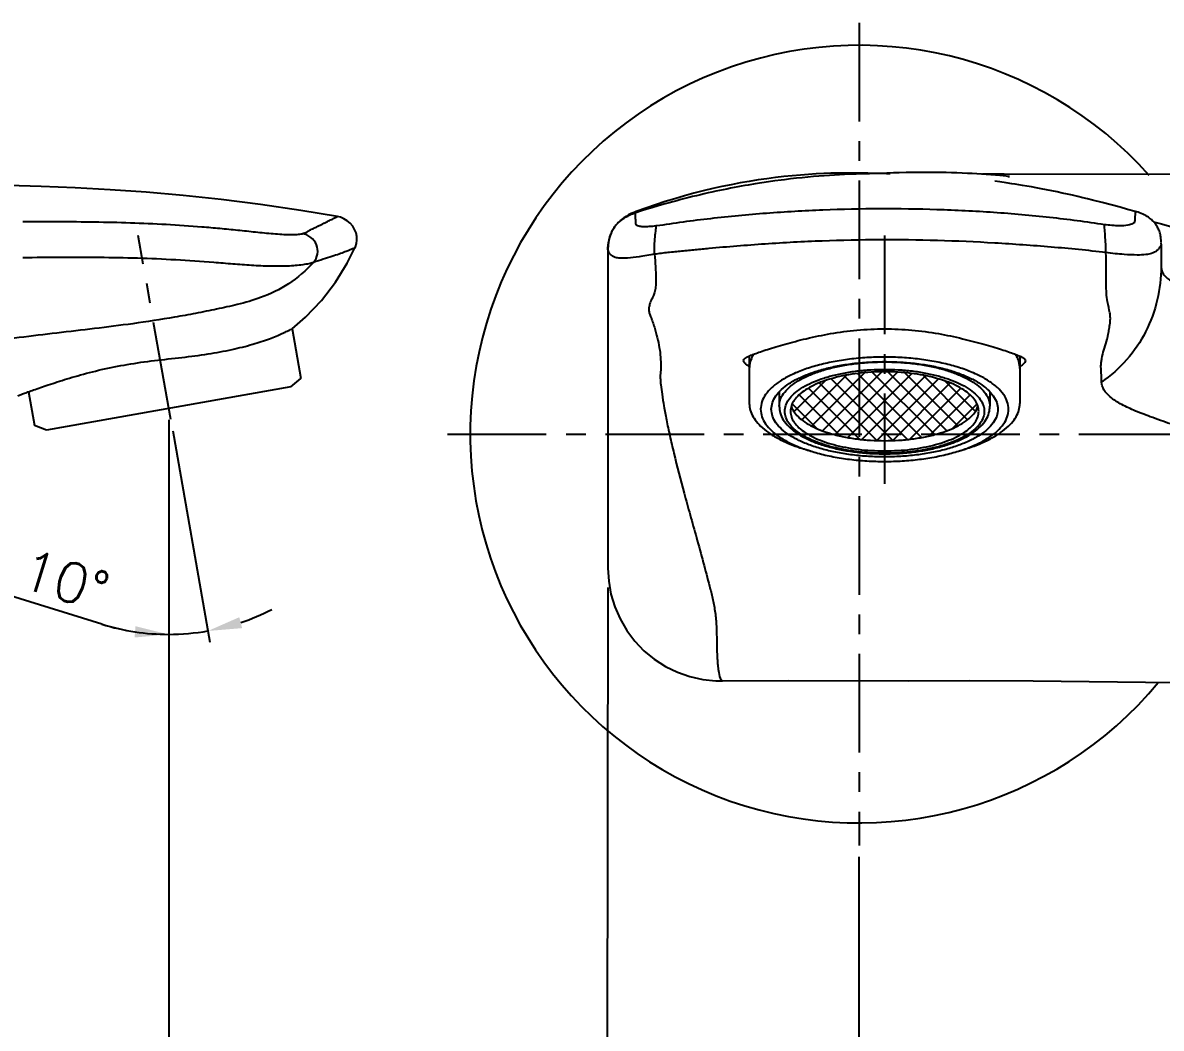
# Model space of a CAD drawing. Extents: x 20895 to 21489, y -3026 to -2606.
# Drawn here: x 21150.3 to 21251.3, y -2930.1 to -2840.9 of the extents above; entities that cross this region are included whole.
import ezdxf

# ---------------------------------------------------------------- set-up
doc = ezdxf.new("R2010")
doc.units = 0
doc.header["$LTSCALE"] = 7
doc.header["$MEASUREMENT"] = 0
doc.linetypes.add('CENTER', pattern=[2, 1.25, -0.25, 0.25, -0.25])
doc.layers.get('0').update_dxf_attribs({"color": 2, "linetype": 'CONTINUOUS'})
doc.layers.get('Defpoints').update_dxf_attribs({"linetype": 'CONTINUOUS'})
for name, color, linetype in [('$AUDIT_BAD_LAYER1', 7, 'CONTINUOUS'), ('02___PRT_ALL_AXES', 7, 'CONTINUOUS'), ('CL', 1, 'CENTER'), ('D', 2, 'CONTINUOUS')]:
    doc.layers.add(name, color=color, linetype=linetype)
doc.styles.add('GHS', font='ROMANS.shx', dxfattribs={"bigfont": 'GHS.shx'})
doc.dimstyles.new('ISO-25', dxfattribs={"dimscale": 0, "dimtxt": 3.5, "dimasz": 2, "dimexe": 1, "dimexo": 1, "dimgap": 1, "dimtad": 1, "dimdec": 4, "dimdsep": 46, "dimtxsty": 'GHS', "dimcen": 3, "dimclrd": 256, "dimclre": 256, "dimclrt": 256, "dimadec": 3, "dimazin": 0, "dimtfac": 1, "dimtdec": 4, "dimtmove": 0, "dimatfit": 0, "dimfxl": 0, "dimtvp": 1, "dimtolj": 1, "dimtzin": 0, "dimlwd": -1, "dimlwe": -1, "dimarcsym": 0})

# ---------------------------------------------------------------- blocks, each defined once
blk = doc.blocks.new('*D1')
at = {"layer": 'D'}
for p, q in [((21163.62, -2877.11), (21166.92, -2895.87)), ((21163.27, -2880.38), (21163.27, -2896.19)), ((21157.34, -2894.29), (21149.22, -2891.77))]:
    blk.add_line(p, q, dxfattribs=at)
for start, end in [(288.5842, 297.1683), (252.783, 270), (252.8317, 261.4158), (270, 280)]:
    blk.add_arc((21163.27, -2875.14), 20.04, start, end, dxfattribs=at)
for points in [[(21169.78, -2894.63), (21169.53, -2893.66), (21166.75, -2894.88)], [(21160.32, -2894.46), (21160.24, -2895.46), (21163.27, -2895.19)]]:
    blk.add_solid(points, dxfattribs=at)
at = {"layer": 'Defpoints', "color": 0}
for p in [(21160.56, -2859.78), (21163.27, -2875.14), (21163.44, -2876.13), (21163.27, -2879.38), (21165.6, -2895.05)]:
    blk.add_point(p, dxfattribs=at)
at = {"layer": 'D', "insert": (21154.09, -2890.4), "char_height": 3.5, "attachment_point": 5, "rotation": 342.783, "style": 'GHS'}
blk.add_mtext('\\A1;10°', dxfattribs=at)

msp = doc.modelspace()

# ---------------------------------------------------------------- hatches: boundary and pattern name
at = {"layer": 'D'}
h = msp.add_hatch(dxfattribs=at)
h.set_pattern_fill('ANSI37', color=256, scale=8, style=0)
h.set_pattern_definition([(45, (13822.6786, -1299.7176), (-0.70710678, 0.70710678), []), (135, (13822.6786, -1299.7176), (-0.70710678, -0.70710678), [])])
edge = h.paths.add_edge_path()
edge.add_spline(control_points=[(21226.77884, -2877.99733), (21227.19395, -2877.98986), (21228.01656, -2877.97505), (21229.22691, -2877.85567), (21230.38319, -2877.66782), (21231.45996, -2877.40903), (21232.43397, -2877.08678), (21233.28386, -2876.7075), (21233.99387, -2876.27934), (21234.54429, -2875.80835), (21234.89877, -2875.35622), (21235.01565, -2875.05167), (21235.05797, -2874.94129)], knot_values=[0, 0, 0, 0, 1.24512107, 2.467418394, 3.644866139, 4.757074298, 5.786226797, 6.718229893, 7.544281156, 8.263237656, 8.885286767, 9.238835606, 9.238835606, 9.238835606, 9.238835606], degree=3, periodic=0)
edge.add_spline(control_points=[(21235.05797, -2874.94129), (21235.05357, -2874.92491), (21234.99828, -2874.73302), (21234.79267, -2874.3673), (21234.366, -2873.89653), (21233.78522, -2873.46015), (21233.0678, -2873.06385), (21232.22484, -2872.71428), (21231.27317, -2872.41818), (21230.23123, -2872.18107), (21229.11984, -2872.00931), (21227.96126, -2871.9003), (21227.17519, -2871.88678), (21226.77884, -2871.87996)], knot_values=[0.455858158, 0.455858158, 0.455858158, 0.455858158, 0.507026673, 1.058311935, 1.685846457, 2.406572881, 3.225521763, 4.139436337, 5.139337543, 6.212199658, 7.342102361, 8.511103754, 9.699970293, 9.699970293, 9.699970293, 9.699970293], degree=3, periodic=0)
edge.add_line((21226.77884, -2871.87996), (21226.77884, -2877.99733))
edge = h.paths.add_edge_path()
edge.add_spline(control_points=[(21226.77884, -2871.87996), (21226.38249, -2871.88678), (21225.59641, -2871.9003), (21224.43783, -2872.00931), (21223.32644, -2872.18107), (21222.28451, -2872.41818), (21221.33283, -2872.71428), (21220.48988, -2873.06385), (21219.77246, -2873.46015), (21219.19168, -2873.89653), (21218.765, -2874.3673), (21218.5594, -2874.73302), (21218.50411, -2874.92491), (21218.49971, -2874.94129)], knot_values=[0, 0, 0, 0, 1.188866539, 2.357867931, 3.487770634, 4.560632749, 5.560533956, 6.474448529, 7.293397412, 8.014123835, 8.641658357, 9.192943619, 9.244112135, 9.244112135, 9.244112135, 9.244112135], degree=3, periodic=0)
edge.add_spline(control_points=[(21218.49971, -2874.94129), (21218.54203, -2875.05167), (21218.6589, -2875.35622), (21219.01339, -2875.80835), (21219.5638, -2876.27934), (21220.27382, -2876.7075), (21221.1237, -2877.08678), (21222.09772, -2877.40903), (21223.17448, -2877.66782), (21224.33076, -2877.85567), (21225.54111, -2877.97505), (21226.36373, -2877.98986), (21226.77884, -2877.99733)], knot_values=[0.00097866, 0.00097866, 0.00097866, 0.00097866, 0.354527499, 0.97657661, 1.695533111, 2.521584374, 3.453587469, 4.482739968, 5.594948127, 6.772395872, 7.994693197, 9.239814266, 9.239814266, 9.239814266, 9.239814266], degree=3, periodic=0)
edge.add_line((21226.77884, -2877.99733), (21226.77884, -2871.87996))

# ---------------------------------------------------------------- linework, layer by layer
at = {"layer": '$AUDIT_BAD_LAYER1'}
for p, q in [((21174.20871, -2868.07085), (21174.98828, -2872.492)), ((21174.10373, -2873.23422), (21174.98828, -2872.492)), ((21174.10373, -2873.23422), (21152.43796, -2877.05448)), ((21150.8239, -2873.65947), (21151.35289, -2876.65955)), ((21152.43796, -2877.05448), (21151.35289, -2876.65955))]:
    msp.add_line(p, q, dxfattribs=at)
at = {"color": 7, "linetype": 'Continuous'}
for p, q in [((21224.42884, -2854.25905), (21224.06848, -2854.2549)), ((21224.66966, -2854.32507), (21224.26567, -2854.33799)), ((21224.98152, -2854.26937), (21224.42884, -2854.25905)), ((21225.06281, -2854.3147), (21224.66966, -2854.32507)), ((21225.27597, -2854.27651), (21224.98152, -2854.26937)), ((21225.44389, -2854.30671), (21225.06281, -2854.3147)), ((21225.32757, -2854.2778), (21225.27597, -2854.27644)), ((21225.81205, -2854.30093), (21225.44389, -2854.30671)), ((21225.81686, -2854.2933), (21225.79383, -2854.29247)), ((21226.16643, -2854.29716), (21225.81205, -2854.30093)), ((21226.21677, -2854.29568), (21226.06472, -2854.29812)), ((21226.50488, -2854.29521), (21226.16643, -2854.29716)), ((21226.31667, -2854.29355), (21226.223, -2854.29556)), ((21226.34692, -2854.29279), (21226.3235, -2854.29338)), ((21226.35095, -2854.29267), (21226.35082, -2854.29267)), ((21226.36809, -2854.29205), (21226.35232, -2854.29262)), ((21226.96052, -2854.29509), (21226.50488, -2854.29521)), ((21226.96052, -2854.29509), (21227.26131, -2854.29658)), ((21228.06851, -2854.22722), (21227.69627, -2854.23957)), ((21215.29785, -2855.21565), (21214.68726, -2855.31735)), ((21215.89663, -2855.12121), (21215.29785, -2855.21565)), ((21216.48293, -2855.03379), (21215.89663, -2855.12121)), ((21217.05612, -2854.95314), (21216.48293, -2855.03379)), ((21218.4294, -2854.77922), (21217.89022, -2854.84427)), ((21218.9559, -2854.71972), (21218.4294, -2854.77922)), ((21219.47037, -2854.66541), (21218.9559, -2854.71972)), ((21219.97347, -2854.61592), (21219.47037, -2854.66541)), ((21220.46589, -2854.57095), (21219.97347, -2854.61592)), ((21220.9483, -2854.53021), (21220.46589, -2854.57095)), ((21221.42112, -2854.49344), (21220.9483, -2854.53021)), ((21221.88439, -2854.46045), (21221.42112, -2854.49344)), ((21222.33815, -2854.43103), (21221.88439, -2854.46045)), ((21222.78239, -2854.405), (21222.33815, -2854.43103)), ((21223.21725, -2854.38217), (21222.78239, -2854.405)), ((21223.64299, -2854.36238), (21223.21725, -2854.38217)), ((21237.38871, -2854.36242), (21235.45226, -2854.36147)), ((21236.99385, -2854.47979), (21236.19783, -2854.41525)), ((21236.99678, -2855.03981), (21236.56151, -2854.97868)), ((21237.86919, -2854.55768), (21236.99385, -2854.47979)), ((21237.57579, -2855.12435), (21236.99678, -2855.03981)), ((21292.34041, -2854.429), (21237.38871, -2854.36242)), ((21237.71374, -2854.54426), (21237.86919, -2854.55768)), ((21206.14207, -2857.32752), (21205.69869, -2857.46227)), ((21246.06965, -2856.86398), (21245.22543, -2856.64923)), ((21246.89614, -2857.08101), (21246.06965, -2856.86398)), ((21247.67583, -2857.29104), (21246.89614, -2857.08101)), ((21248.34404, -2857.47425), (21247.67583, -2857.29104)), ((21203.61423, -2858.27622), (21203.4177, -2858.41995)), ((21203.64169, -2858.23617), (21203.44757, -2858.38898)), ((21203.80896, -2858.15419), (21203.61423, -2858.27622)), ((21203.84917, -2858.09543), (21203.64169, -2858.23617)), ((21204.06874, -2857.9677), (21203.84917, -2858.09543)), ((21204.29893, -2857.85363), (21204.06874, -2857.9677)), ((21204.55425, -2857.74748), (21204.29893, -2857.85363)), ((21204.74372, -2857.67633), (21204.55425, -2857.74749)), ((21204.55425, -2857.74748), (21204.57553, -2857.81535)), ((21205.2118, -2857.61351), (21204.62095, -2857.80084)), ((21205.69869, -2857.46227), (21205.2118, -2857.61351)), ((21248.99922, -2857.65541), (21248.34404, -2857.47425)), ((21249.15925, -2857.69918), (21248.99922, -2857.65541)), ((21203.22564, -2858.58588), (21203.18133, -2858.63024)), ((21203.4177, -2858.41995), (21203.25395, -2858.56018)), ((21203.44757, -2858.38898), (21203.35288, -2858.47525)), ((21251.31287, -2860.23757), (21251.31061, -2860.20363)), ((21251.31458, -2860.26627), (21251.31287, -2860.23757)), ((21251.31592, -2860.29124), (21251.31458, -2860.26627)), ((21251.317, -2860.31353), (21251.31592, -2860.29124)), ((21251.3183, -2860.3434), (21251.317, -2860.31353)), ((21251.31901, -2860.36158), (21251.3183, -2860.3434)), ((21251.3201, -2860.39335), (21251.31932, -2860.37028)), ((21251.32111, -2860.42865), (21251.3203, -2860.40004)), ((21202.23655, -2860.99178), (21202.23636, -2889.30771)), ((21202.23671, -2860.97346), (21202.2366, -2860.98485)), ((21202.237, -2860.95258), (21202.23682, -2860.96479)), ((21202.23733, -2860.93481), (21202.23707, -2860.94834)), ((21202.2379, -2860.91175), (21202.2374, -2860.93162)), ((21202.23855, -2860.89085), (21202.2379, -2860.91175)), ((21202.23908, -2860.87615), (21202.23855, -2860.89085)), ((21202.2397, -2860.86067), (21202.23921, -2860.87286)), ((21202.2406, -2860.84067), (21202.23995, -2860.8549)), ((21202.24148, -2860.82316), (21202.24074, -2860.83781)), ((21202.24233, -2860.80751), (21202.24164, -2860.82013)), ((21202.24355, -2860.7866), (21202.24271, -2860.80084)), ((21202.24482, -2860.76658), (21202.24379, -2860.78281)), ((21202.24608, -2860.74823), (21202.24511, -2860.76222)), ((21202.24761, -2860.7271), (21202.24643, -2860.74324)), ((21202.24956, -2860.70223), (21202.24806, -2860.72128)), ((21202.2514, -2860.68039), (21202.24956, -2860.70223)), ((21202.25366, -2860.65512), (21202.2514, -2860.68039)), ((21202.25549, -2860.63597), (21202.25366, -2860.65512)), ((21202.25762, -2860.61464), (21202.25549, -2860.63597)), ((21202.26014, -2860.59078), (21202.25762, -2860.61464)), ((21202.26315, -2860.56399), (21202.26014, -2860.59078)), ((21202.26674, -2860.53382), (21202.26315, -2860.56399)), ((21251.32285, -2860.51867), (21251.3225, -2860.49316)), ((21251.32288, -2860.57248), (21251.32279, -2860.57283)), ((21251.32311, -2860.55319), (21251.32314, -2862.54344)), ((21214.77884, -2870.4819), (21214.77884, -2871.58189)), ((21238.77884, -2870.49683), (21238.77884, -2874.68703)), ((21217.42884, -2873.6622), (21217.42884, -2874.93865)), ((21236.12884, -2873.6622), (21236.12884, -2874.93865)), ((21220.22397, -2878.92656), (21219.62807, -2878.74057)), ((21233.3337, -2878.92656), (21233.9296, -2878.74057)), ((21212.3856, -2899.3103), (21212.39213, -2899.31051))]:
    msp.add_line(p, q, dxfattribs=at)
for points in [[(21224.06848, -2854.2549), (21223.6487, -2854.25285), (21223.16389, -2854.25441), (21222.62107, -2854.26139), (21222.01991, -2854.27581), (21221.37723, -2854.29909), (21220.70861, -2854.33187), (21220.0169, -2854.37486), (21219.31049, -2854.42814), (21218.58824, -2854.49227), (21217.85167, -2854.56752), (21217.10119, -2854.65441), (21216.33757, -2854.75353), (21215.56158, -2854.86546), (21214.77388, -2854.99081), (21213.97558, -2855.13007), (21213.16766, -2855.28373), (21212.35118, -2855.45211), (21211.52736, -2855.63545), (21210.69654, -2855.83414), (21209.85925, -2856.04852), (21209.01627, -2856.27884), (21208.16837, -2856.52533), (21207.31633, -2856.78819), (21206.46094, -2857.06758), (21205.60304, -2857.36363), (21204.74372, -2857.67633)], [(21224.26567, -2854.33799), (21224.06011, -2854.34544), (21223.64299, -2854.36238)], [(21227.69627, -2854.23957), (21227.56707, -2854.24421), (21226.36809, -2854.29205)], [(21236.19783, -2854.41525), (21235.79679, -2854.38542), (21235.38828, -2854.35702), (21234.97283, -2854.33025), (21234.55402, -2854.30551), (21234.12283, -2854.28244), (21233.66743, -2854.2608), (21233.19978, -2854.24153), (21232.72598, -2854.2251), (21232.25187, -2854.21178), (21231.78702, -2854.20176), (21231.32648, -2854.19479), (21230.86754, -2854.19075), (21230.41304, -2854.18959), (21229.96337, -2854.1912), (21229.52322, -2854.19539), (21229.08757, -2854.20207), (21228.68594, -2854.21042), (21228.06851, -2854.22722)], [(21178.22807, -2858.11192), (21174.98441, -2857.56865), (21171.40425, -2857.0392), (21167.92936, -2856.59572), (21164.5531, -2856.23387), (21161.27112, -2855.94813), (21158.08189, -2855.72894), (21154.98242, -2855.5667), (21151.96614, -2855.44872), (21149.02909, -2855.36155), (21146.15271, -2855.29376), (21143.32275, -2855.23776), (21135.38838, -2855.10335)], [(21214.68726, -2855.31735), (21214.37771, -2855.371), (21214.06542, -2855.42655), (21213.7503, -2855.48406), (21213.43226, -2855.5436), (21213.11134, -2855.60519), (21212.78755, -2855.66888), (21212.46093, -2855.73471), (21212.1315, -2855.80272), (21211.7993, -2855.87296), (21211.46436, -2855.94545), (21211.12676, -2856.02023), (21210.78652, -2856.09733), (21210.4438, -2856.17678), (21210.09861, -2856.25861), (21209.75129, -2856.34278), (21209.40198, -2856.4293), (21209.05119, -2856.51807), (21208.69863, -2856.60921), (21208.34695, -2856.70202), (21207.9975, -2856.79614), (21207.65394, -2856.89052), (21207.31914, -2856.98425), (21206.99669, -2857.07617), (21206.68937, -2857.16526), (21206.14207, -2857.32752)], [(21217.89022, -2854.84427), (21217.61563, -2854.879), (21217.05612, -2854.95314)], [(21238.36529, -2855.24599), (21238.07589, -2855.20053), (21237.57579, -2855.12435)], [(21245.22543, -2856.64923), (21244.79512, -2856.54279), (21244.35776, -2856.43687), (21243.91389, -2856.33182), (21243.46332, -2856.22786), (21243.00705, -2856.12542), (21242.54565, -2856.0248), (21242.08053, -2855.92637), (21241.61186, -2855.83022), (21241.14402, -2855.73728), (21240.67731, -2855.64757), (21240.2244, -2855.56336), (21239.79883, -2855.48674), (21239.39862, -2855.41687), (21239.02645, -2855.35377), (21238.36529, -2855.24599)], [(21179.78898, -2860.89158), (21179.83365, -2860.78461), (21179.91599, -2860.50455), (21179.95626, -2860.20097), (21179.94783, -2859.88399), (21179.88463, -2859.56551), (21179.7643, -2859.25648), (21179.59054, -2858.96718), (21179.36946, -2858.70757), (21179.1078, -2858.48584), (21178.81506, -2858.30847), (21178.50056, -2858.17958), (21178.22806, -2858.11193)], [(21203.64301, -2858.26351), (21203.60619, -2858.28763), (21203.56999, -2858.31207), (21203.53439, -2858.33683), (21203.49941, -2858.36188)], [(21203.83668, -2858.14797), (21203.79669, -2858.17036), (21203.7573, -2858.19315), (21203.71852, -2858.21629), (21203.68045, -2858.23973), (21203.64301, -2858.26351)], [(21204.12252, -2857.99194), (21203.97755, -2858.06223), (21203.80896, -2858.15419)], [(21203.92234, -2858.10233), (21203.91817, -2858.10447), (21203.87717, -2858.126)], [(21203.92987, -2858.09895), (21203.99116, -2858.06784), (21204.01433, -2858.05656)], [(21204.38427, -2857.88277), (21204.33031, -2857.90357), (21204.24071, -2857.94), (21204.12252, -2857.99194)], [(21204.48551, -2857.84586), (21204.44573, -2857.86005), (21204.41984, -2857.8695), (21204.38427, -2857.88277)], [(21204.60272, -2857.80644), (21204.56752, -2857.81791), (21204.48551, -2857.84586)], [(21251.31061, -2860.20363), (21251.30916, -2860.18383), (21251.30743, -2860.16177), (21251.30526, -2860.13608), (21251.30251, -2860.10604), (21251.29884, -2860.06959), (21251.29388, -2860.02524), (21251.28701, -2859.97075), (21251.27729, -2859.90356), (21251.26384, -2859.82353), (21251.24464, -2859.72673), (21251.22017, -2859.62271), (21251.19154, -2859.51936), (21251.15844, -2859.41673), (21251.1215, -2859.31732), (21251.08068, -2859.22107), (21251.03646, -2859.1286), (21250.98922, -2859.03986), (21250.9394, -2858.95501), (21250.88734, -2858.87397), (21250.8336, -2858.79701), (21250.77777, -2858.72307), (21250.71939, -2858.65133), (21250.65842, -2858.58165), (21250.59475, -2858.5139), (21250.52776, -2858.44747), (21250.45755, -2858.38261), (21250.38133, -2858.31714), (21250.29695, -2858.25007), (21250.20092, -2858.17991), (21250.08671, -2858.10398), (21249.95935, -2858.02772), (21249.81989, -2857.95311), (21249.67666, -2857.88505), (21249.54093, -2857.82773), (21249.40937, -2857.77825), (21249.28141, -2857.73544), (21249.15925, -2857.69918)], [(21202.66547, -2859.2895), (21202.64734, -2859.32197), (21202.62968, -2859.35456), (21202.61247, -2859.38724), (21202.59573, -2859.42), (21202.57946, -2859.45281), (21202.56366, -2859.48565), (21202.54832, -2859.51851), (21202.53344, -2859.55137), (21202.51903, -2859.5842), (21202.50508, -2859.61699), (21202.49158, -2859.64971), (21202.48073, -2859.67688)], [(21202.8944, -2858.94523), (21202.87129, -2858.97543), (21202.84867, -2859.00584), (21202.82653, -2859.03646), (21202.80487, -2859.06729), (21202.78365, -2859.09835), (21202.76286, -2859.12967), (21202.7425, -2859.16123), (21202.72257, -2859.19302), (21202.70309, -2859.22501), (21202.68405, -2859.25717), (21202.66591, -2859.28873)], [(21203.15293, -2858.65491), (21203.12476, -2858.68297), (21203.09712, -2858.71125), (21203.07001, -2858.73975), (21203.04341, -2858.76847), (21203.01732, -2858.7974), (21202.99174, -2858.82654), (21202.96666, -2858.85589), (21202.94208, -2858.88546), (21202.91799, -2858.91524), (21202.8944, -2858.94523)], [(21203.27101, -2858.54492), (21203.24067, -2858.57207), (21203.21088, -2858.59945), (21203.18164, -2858.62707), (21203.15454, -2858.65335)], [(21203.46502, -2858.38723), (21203.43123, -2858.41285), (21203.39804, -2858.43875), (21203.36542, -2858.46491), (21203.33338, -2858.49133), (21203.30192, -2858.518), (21203.27101, -2858.54492)], [(21202.47854, -2859.68237), (21202.46594, -2859.71493), (21202.45379, -2859.74738), (21202.44208, -2859.77971), (21202.43079, -2859.81191), (21202.41994, -2859.84396), (21202.4095, -2859.87585), (21202.39947, -2859.90758), (21202.38985, -2859.93912), (21202.38062, -2859.97047), (21202.37179, -2860.00161), (21202.36334, -2860.03254), (21202.35526, -2860.06322), (21202.34755, -2860.09365), (21202.34021, -2860.12379), (21202.33321, -2860.15365), (21202.32657, -2860.18314), (21202.32027, -2860.21224), (21202.31434, -2860.24081), (21202.30876, -2860.26874), (21202.30355, -2860.29597), (21202.29869, -2860.32243), (21202.29417, -2860.34805), (21202.28998, -2860.37275), (21202.28612, -2860.39651), (21202.28256, -2860.41924), (21202.2793, -2860.44095), (21202.27631, -2860.4616), (21202.27358, -2860.48121), (21202.27109, -2860.49978), (21202.26674, -2860.53382)], [(21174.20773, -2868.0717), (21175.40864, -2867.02401), (21176.814, -2865.54862), (21178.05258, -2863.94606), (21179.09952, -2862.26027), (21179.78854, -2860.89249)], [(21251.32282, -2860.57193), (21251.32202, -2860.4671), (21251.32124, -2860.4337)], [(21202.23636, -2889.31171), (21202.30366, -2890.46511), (21202.50597, -2891.61735), (21202.84132, -2892.73801), (21203.31037, -2893.81555), (21203.90514, -2894.83565), (21204.61433, -2895.78197), (21205.43055, -2896.63881), (21206.34412, -2897.39159), (21207.33843, -2898.02988), (21208.39751, -2898.54543), (21209.50405, -2898.93111), (21210.64311, -2899.18396), (21211.80128, -2899.30219), (21212.39218, -2899.31048)], [(21212.3856, -2899.3103), (21218.22286, -2899.26669), (21228.91645, -2899.29534)], [(21228.91645, -2899.29534), (21234.2854, -2899.28967), (21239.94803, -2899.30347), (21252.41937, -2899.44481)]]:
    msp.add_lwpolyline(points, dxfattribs=at)
for centre, radius, start, end in [((21224.51518, -2877.41766), 34.5, 41.7280075, 320.308258), ((21223.97389, -2904.72637), 50.46673, 88.2131092, 88.4629578), ((21223.98144, -2904.48449), 50.22473, 87.9319912, 88.2131117), ((21205.58453, -2861.33313), 3.63326, 112.5320076, 117.2443964), ((21205.74338, -2861.72474), 4.05585, 105.9523248, 112.4849289), ((21205.31468, -2860.79152), 3.04568, 150.4313121, 158.5295038), ((21205.19782, -2860.72747), 2.91243, 142.5718883, 150.3928404), ((21205.18735, -2860.72174), 2.90063, 134.5030057, 142.536052), ((21205.25781, -2860.79578), 3.00284, 126.9413905, 134.4716545), ((21247.35642, -2860.57137), 3.96672, 0.0008435, 1.1279338)]:
    msp.add_arc(centre, radius, start, end, dxfattribs=at)
for points, knots in [([(21175.12325, -2859.63189), (21175.2685, -2859.59369), (21175.46503, -2859.51148), (21175.69113, -2859.36409), (21175.90616, -2859.24789), (21176.17986, -2859.12998), (21176.48479, -2858.98266), (21176.75789, -2858.83949), (21177.07833, -2858.68365), (21177.41895, -2858.51208), (21177.7216, -2858.36324), (21177.91662, -2858.26824), (21178.02644, -2858.21367), (21178.11197, -2858.17284), (21178.17176, -2858.13872), (21178.20885, -2858.12594), (21178.22359, -2858.11147), (21178.22806, -2858.11193)], [0, 0, 0, 0, 0.130260331, 0.181716513, 0.234143528, 0.341973158, 0.440055646, 0.527808993, 0.609392495, 0.749086532, 0.858614557, 0.901873418, 0.937302862, 0.964835398, 0.984426223, 0.996104691, 1, 1, 1, 1]), ([(21204.60447, -2857.80607), (21204.60835, -2857.80551), (21204.61631, -2857.81539), (21204.62287, -2857.82251), (21204.62869, -2857.82508)], [0, 0, 0, 0, 0.381320849, 1, 1, 1, 1]), ([(21204.62868, -2857.82508), (21204.6426, -2857.83158), (21204.65017, -2857.93799), (21204.66281, -2858.0786), (21204.66223, -2858.27532), (21204.67044, -2858.44478), (21204.66387, -2858.59817), (21204.67128, -2858.74308), (21204.7459, -2858.85993), (21204.88294, -2858.93372), (21205.11341, -2858.97944), (21205.46414, -2858.99885), (21205.94997, -2858.982), (21206.31858, -2858.94406), (21206.52558, -2858.91741)], [0, 0, 0, 0, 0.016162929, 0.091877161, 0.168282082, 0.216319262, 0.271073491, 0.33051486, 0.364472124, 0.411872215, 0.489135963, 0.610562565, 0.780488628, 1, 1, 1, 1]), ([(21206.52558, -2858.91741), (21207.32693, -2858.81424), (21208.92999, -2858.55358), (21211.36312, -2858.26879), (21213.82118, -2858.00399), (21217.14043, -2857.71988), (21221.32425, -2857.47818), (21226.36948, -2857.36625), (21231.41933, -2857.44556), (21235.61355, -2857.65578), (21238.94552, -2857.91338), (21241.41637, -2858.16304), (21243.86144, -2858.44324), (21245.47298, -2858.6996), (21246.27754, -2858.80211)], [0, 0, 0, 0, 0.060755739, 0.122089815, 0.184183021, 0.24665999, 0.37257855, 0.499245437, 0.626049423, 0.752271803, 0.814966907, 0.877328056, 0.939011193, 1, 1, 1, 1]), ([(21246.27754, -2858.80211), (21246.72061, -2858.85856), (21247.4189, -2858.92933), (21248.20969, -2858.89904), (21248.59849, -2858.78967), (21248.78435, -2858.72319), (21248.92315, -2858.6532), (21249.02101, -2858.53261), (21249.02221, -2858.37354), (21249.01612, -2858.16622), (21249.03208, -2857.98304), (21249.04207, -2857.66732), (21249.13053, -2857.69128)], [0, 0, 0, 0, 0.363257889, 0.571209526, 0.636813853, 0.690814467, 0.731994738, 0.761715039, 0.811578032, 0.85639802, 0.925464617, 1, 1, 1, 1]), ([(21150.31731, -2858.53956), (21151.37819, -2858.54073), (21153.50002, -2858.54564), (21156.68255, -2858.57565), (21159.86449, -2858.64724), (21163.04439, -2858.78422), (21165.69051, -2858.96752), (21167.80448, -2859.14943), (21169.38796, -2859.3067), (21170.96588, -2859.47771), (21172.27163, -2859.61295), (21173.2948, -2859.68512), (21174.0048, -2859.71198), (21174.61075, -2859.70341), (21174.97555, -2859.67073), (21175.12325, -2859.63189)], [0, 0, 0, 0, 0.128053705, 0.256116065, 0.384160574, 0.512211705, 0.640264727, 0.704291767, 0.76831907, 0.832332196, 0.895880233, 0.926742191, 0.956145752, 0.981565704, 1, 1, 1, 1]), ([(21206.37212, -2861.46199), (21206.35203, -2861.21548), (21206.35084, -2860.69275), (21206.41446, -2859.95285), (21206.48232, -2859.35428), (21206.52763, -2859.02618), (21206.52558, -2858.91741)], [0, 0, 0, 0, 0.290695893, 0.612645672, 0.872138734, 1, 1, 1, 1]), ([(21246.42157, -2861.31134), (21246.41993, -2861.06413), (21246.40198, -2860.54868), (21246.35152, -2859.82036), (21246.30617, -2859.23169), (21246.27814, -2858.91011), (21246.27752, -2858.80211)], [0, 0, 0, 0, 0.295038524, 0.615285724, 0.871113307, 1, 1, 1, 1]), ([(21250.63848, -2858.57743), (21254.44663, -2859.59541), (21258.95139, -2860.83848), (21264.26554, -2861.98853), (21266.51644, -2862.43546), (21268.86859, -2862.87976), (21271.29628, -2863.36065), (21273.78138, -2863.87308), (21277.17069, -2864.54902), (21279.7369, -2865.02737), (21281.43358, -2865.44015)], [0, 0, 0, 0, 0.374697353, 0.44391051, 0.516791116, 0.592830978, 0.671448482, 0.752040135, 0.834016332, 1, 1, 1, 1]), ([(21176.10589, -2862.17646), (21176.2897, -2861.97224), (21176.54302, -2861.44718), (21176.45523, -2860.58443), (21175.92732, -2859.90026), (21175.39564, -2859.67164), (21175.12325, -2859.63189)], [0, 0, 0, 0, 0.249778577, 0.499347415, 0.749760675, 1, 1, 1, 1]), ([(21202.23636, -2861.05046), (21202.23635, -2860.92705), (21202.25487, -2860.46092), (21202.35453, -2859.996), (21202.48035, -2859.67674)], [0, 0, 0, 0, 0.264510887, 1, 1, 1, 1]), ([(21246.4215, -2861.31133), (21244.8049, -2861.10775), (21241.51751, -2860.80089), (21234.83478, -2860.31936), (21228.05614, -2860.11476), (21221.25893, -2860.25264), (21217.03027, -2860.48456), (21213.68322, -2860.73254), (21211.61735, -2860.90778), (21209.98199, -2861.06436), (21208.76871, -2861.19616), (21207.56427, -2861.30588), (21206.76524, -2861.39634), (21206.37213, -2861.46205)], [0, 0, 0, 0, 0.121769408, 0.246656624, 0.500735821, 0.628190918, 0.754658842, 0.817180092, 0.879013969, 0.909598916, 0.939956052, 0.970213437, 1, 1, 1, 1]), ([(21179.78898, -2860.89159), (21179.78675, -2860.89623), (21179.76356, -2860.89993), (21179.72798, -2860.92246), (21179.65771, -2860.94967), (21179.56379, -2860.99209), (21179.43976, -2861.04407), (21179.21789, -2861.13596), (21178.86595, -2861.27278), (21178.35169, -2861.45936), (21177.70986, -2861.66896), (21176.952, -2861.92488), (21176.39198, -2862.06563), (21176.10583, -2862.17653)], [0, 0, 0, 0, 0.003956974, 0.015250745, 0.034086326, 0.060625305, 0.094984732, 0.137231531, 0.245290612, 0.385096338, 0.557655469, 0.76414139, 1, 1, 1, 1]), ([(21206.37206, -2861.462), (21205.91369, -2861.53857), (21205.11495, -2861.6667), (21204.0884, -2861.79382), (21203.37913, -2861.82593), (21202.92165, -2861.76371), (21202.6442, -2861.6351), (21202.48054, -2861.49024), (21202.38421, -2861.38258), (21202.33066, -2861.29787), (21202.2814, -2861.21894), (21202.23636, -2860.98143), (21202.23636, -2861.05039)], [0, 0, 0, 0, 0.309770037, 0.53918649, 0.689200994, 0.782193575, 0.84372639, 0.889946559, 0.926336912, 0.941204328, 0.954037375, 1, 1, 1, 1]), ([(21246.01287, -2872.79199), (21246.01442, -2872.52142), (21246.02178, -2872.07706), (21245.96712, -2871.50502), (21245.98993, -2871.0752), (21246.07331, -2870.57588), (21246.23405, -2869.95453), (21246.47658, -2869.17416), (21246.65058, -2868.45886), (21246.7503, -2867.8242), (21246.81159, -2867.3897), (21246.81299, -2866.99695), (21246.74272, -2866.44525), (21246.47069, -2865.50352), (21246.42305, -2863.69976), (21246.42777, -2862.24879), (21246.42156, -2861.31135)], [0, 0, 0, 0, 0.069955609, 0.114761038, 0.148307178, 0.180887869, 0.245508177, 0.314034256, 0.392224094, 0.435482765, 0.480167738, 0.505462995, 0.536775235, 0.623634304, 0.757621247, 1, 1, 1, 1]), ([(21251.19593, -2860.83586), (21251.13418, -2860.93436), (21250.93952, -2861.18721), (21250.49027, -2861.40185), (21249.88093, -2861.51876), (21249.06702, -2861.53798), (21247.88381, -2861.47273), (21246.95691, -2861.3925), (21246.42154, -2861.31138)], [0, 0, 0, 0, 0.069814804, 0.188067059, 0.287839717, 0.442247316, 0.674823608, 1, 1, 1, 1]), ([(21251.32282, -2860.57193), (21251.32236, -2860.57437), (21251.31655, -2860.58877), (21251.29592, -2860.68473), (21251.23971, -2860.766), (21251.19593, -2860.83586)], [0, 0, 0, 0, 0.025385124, 0.157629732, 1, 1, 1, 1]), ([(21176.10583, -2862.17651), (21175.45428, -2862.90031), (21173.9983, -2864.14815), (21171.62955, -2865.30344), (21169.44517, -2865.91455), (21167.51183, -2866.33402), (21165.65936, -2866.71174), (21163.18379, -2867.15442), (21160.19206, -2867.62331), (21156.70671, -2868.05046), (21152.23272, -2868.58393), (21148.89579, -2868.98331), (21146.66681, -2869.24236)], [0, 0, 0, 0, 0.094934952, 0.184371058, 0.254684586, 0.315616997, 0.377242504, 0.438966841, 0.560762162, 0.672385917, 0.781248005, 1, 1, 1, 1]), ([(21176.10586, -2862.17647), (21175.97476, -2862.22724), (21175.66187, -2862.31026), (21174.90109, -2862.44127), (21173.75277, -2862.5266), (21172.2371, -2862.53218), (21170.61334, -2862.45408), (21168.94772, -2862.32866), (21166.70355, -2862.14328), (21163.88707, -2861.94532), (21160.49857, -2861.79835), (21155.97503, -2861.72795), (21152.58201, -2861.74977), (21150.32011, -2861.76488)], [0, 0, 0, 0, 0.016322124, 0.037420413, 0.089612755, 0.149723901, 0.213338961, 0.278290909, 0.343653241, 0.474781942, 0.606072991, 0.737380627, 1, 1, 1, 1]), ([(21206.37209, -2861.46204), (21206.43116, -2862.18682), (21206.50538, -2863.15708), (21206.4755, -2864.29362), (21206.39776, -2864.81488), (21206.26148, -2865.16536), (21206.0883, -2865.49344), (21205.94713, -2865.79561), (21205.88932, -2866.09261), (21205.86199, -2866.29139), (21205.86278, -2866.48065), (21205.91004, -2866.70767), (21206.004, -2866.95164), (21206.14427, -2867.29197), (21206.28614, -2867.69176), (21206.47211, -2868.31154), (21206.67369, -2869.0612), (21206.8378, -2869.93943), (21206.91969, -2870.77918), (21206.94084, -2871.45391), (21206.90419, -2871.91356), (21206.87528, -2872.18647), (21206.87707, -2872.5448), (21206.93192, -2873.11394), (21207.0374, -2873.94776), (21207.19956, -2874.98164), (21207.4337, -2876.20421), (21207.73147, -2877.60427), (21208.23421, -2879.78188), (21208.84859, -2882.12536), (21209.53351, -2884.61378), (21210.11184, -2886.65777), (21210.6846, -2888.76199), (21211.16095, -2890.55267), (21211.52599, -2891.97706), (21211.74483, -2893.10638), (21211.87673, -2894.38011), (21211.88199, -2895.79399), (21211.91007, -2897.00365), (21211.97177, -2897.88293), (21212.05046, -2898.46905), (21212.12428, -2898.93377), (21212.267, -2899.22319), (21212.34661, -2899.30689), (21212.38575, -2899.31026)], [0, 0, 0, 0, 0.056245557, 0.075100448, 0.087896589, 0.096748805, 0.104016548, 0.116640658, 0.122280643, 0.12735178, 0.132152247, 0.136831273, 0.14519927, 0.152326358, 0.1653151, 0.177981125, 0.202373875, 0.225326237, 0.246984894, 0.267599778, 0.277416621, 0.282632575, 0.2888135, 0.305086103, 0.326820752, 0.353825287, 0.386010989, 0.423089114, 0.464532738, 0.55886089, 0.610442538, 0.664163536, 0.723161673, 0.779113511, 0.807489875, 0.836876845, 0.868003768, 0.906371458, 0.946149644, 0.961656412, 0.974396294, 0.992169508, 0.996961493, 1, 1, 1, 1]), ([(21251.32314, -2862.54344), (21251.32313, -2863.53725), (21251.07655, -2865.54045), (21249.72528, -2869.3019), (21247.66567, -2871.69716), (21246.01292, -2872.79196)], [0, 0, 0, 0, 0.249847338, 0.501600244, 1, 1, 1, 1]), ([(21251.32314, -2862.54344), (21251.32316, -2862.67158), (21251.36142, -2862.93118), (21251.62799, -2863.43871), (21252.00162, -2863.70201), (21252.2697, -2863.85036)], [0, 0, 0, 0, 0.227372598, 0.456333319, 1, 1, 1, 1]), ([(21215.15439, -2870.32727), (21215.08247, -2870.44548), (21214.92522, -2870.75143), (21214.79574, -2871.1798), (21214.78313, -2871.4828), (21214.779, -2871.58189), (21214.779, -2871.58189), (21214.779, -2871.58189), (21214.779, -2871.58189), (21214.779, -2872.61694), (21214.779, -2873.65198), (21214.779, -2874.68703)], [0.987270524, 0.987270524, 0.987270524, 0.987270524, 1.401798192, 2.013056905, 2.310090755, 2.310090755, 2.310090755, 2.310090766, 2.310090776, 2.310090786, 5.416084054, 5.416084054, 5.416084054, 5.416084054]), ([(21238.77867, -2871.58189), (21238.77455, -2871.4828), (21238.76194, -2871.1798), (21238.63447, -2870.75811), (21238.4815, -2870.45779), (21238.41395, -2870.34494)], [0, 0, 0, 0, 0.29703385, 0.908292563, 1.30221153, 1.30221153, 1.30221153, 1.30221153]), ([(21281.32314, -2888.38202), (21280.13271, -2888.27913), (21277.76611, -2887.87996), (21274.35889, -2886.76893), (21271.13059, -2885.2975), (21268.02535, -2883.71268), (21265.00485, -2882.16019), (21261.24731, -2880.26214), (21256.99313, -2878.32601), (21253.05296, -2876.83177), (21250.44485, -2875.90865), (21248.93939, -2875.34012), (21247.73488, -2874.7818), (21246.83135, -2874.19096), (21246.22227, -2873.54207), (21246.03655, -2873.0312), (21246.01292, -2872.79196)], [0, 0, 0, 0, 0.091700818, 0.1832953, 0.274266097, 0.363698115, 0.450867934, 0.534899377, 0.6867776, 0.809293012, 0.858173854, 0.899115071, 0.93277151, 0.959870237, 0.981550119, 1, 1, 1, 1])]:
    msp.add_open_spline(points, degree=3, knots=knots, dxfattribs=at)
msp.add_open_spline([(21203.45312, -2858.39576), (21203.5907, -2858.2922), (21203.73739, -2858.19995), (21203.88963, -2858.11946)], degree=3, dxfattribs=at)
for points in [[(21237.77884, -2875.21081), (21237.66687, -2874.55233), (21237.33326, -2873.90724), (21236.78479, -2873.2887), (21236.03263, -2872.70928), (21235.09208, -2872.18079), (21233.98231, -2871.71397), (21232.72589, -2871.31835), (21231.3484, -2871.00196), (21229.8779, -2870.77126), (21228.3443, -2870.63093), (21226.77884, -2870.58383), (21225.21337, -2870.63093), (21223.67978, -2870.77126), (21222.20927, -2871.00196), (21220.83179, -2871.31835), (21219.57537, -2871.71397), (21218.46559, -2872.18079), (21217.52505, -2872.70928), (21216.77289, -2873.2887), (21216.22441, -2873.90724), (21215.8908, -2874.55233), (21215.77884, -2875.21081)], [(21216.72884, -2875.21081), (21216.83113, -2874.6092), (21217.13593, -2874.01982), (21217.63704, -2873.4547), (21218.32424, -2872.92532), (21219.18355, -2872.44247), (21220.19749, -2872.01597), (21221.3454, -2871.65452), (21222.60392, -2871.36545), (21223.94742, -2871.15467), (21225.34857, -2871.02646), (21226.77884, -2870.98343)], [(21217.42884, -2874.93865), (21217.525, -2874.37603), (21217.81153, -2873.82497), (21218.28258, -2873.29677), (21218.92853, -2872.80228), (21219.73573, -2872.35192), (21220.68728, -2871.95494), (21221.76556, -2871.61884), (21222.94942, -2871.3507), (21224.20563, -2871.15758), (21225.49516, -2871.04295), (21226.77884, -2871.00571)], [(21226.77884, -2870.98343), (21228.2091, -2871.02646), (21229.61025, -2871.15467), (21230.95376, -2871.36545), (21232.21228, -2871.65452), (21233.36019, -2872.01597), (21234.37412, -2872.44247), (21235.23344, -2872.92532), (21235.92064, -2873.4547), (21236.42174, -2874.01982), (21236.72654, -2874.6092), (21236.82884, -2875.21081)], [(21226.77884, -2871.00571), (21228.06241, -2871.04295), (21229.35186, -2871.15756), (21230.60804, -2871.35066), (21231.7919, -2871.61878), (21232.87021, -2871.95488), (21233.82179, -2872.35185), (21234.62901, -2872.8022), (21235.275, -2873.29667), (21235.74608, -2873.82487), (21236.03264, -2874.37593), (21236.12884, -2874.93865)], [(21226.77884, -2879.11488), (21225.56429, -2879.07966), (21224.34376, -2878.97119), (21223.15471, -2878.78843), (21222.03409, -2878.53466), (21221.01339, -2878.21654), (21220.11265, -2877.84079), (21219.34854, -2877.41451), (21218.73706, -2876.94647), (21218.29115, -2876.4465), (21218.01989, -2875.92489), (21217.92884, -2875.3923), (21218.01987, -2874.85971), (21218.29109, -2874.33809), (21218.73699, -2873.83812), (21219.34844, -2873.37007), (21220.11253, -2872.94379), (21221.01324, -2872.56804), (21222.03393, -2872.24991), (21223.15454, -2871.99612), (21224.34362, -2871.81335), (21225.56423, -2871.70487), (21226.77884, -2871.66964)], [(21226.77884, -2871.87996), (21225.59051, -2871.91571), (21224.42637, -2872.02223), (21223.31012, -2872.19736), (21222.26449, -2872.43753), (21221.31075, -2872.73784), (21220.46833, -2873.09219), (21219.75437, -2873.49337), (21219.18341, -2873.9332), (21218.76707, -2874.40273), (21218.51383, -2874.89241), (21218.42884, -2875.39226)], [(21226.77884, -2871.66964), (21227.99338, -2871.70486), (21229.21391, -2871.81333), (21230.40297, -2871.99609), (21231.52358, -2872.24987), (21232.54429, -2872.56798), (21233.44503, -2872.94373), (21234.20913, -2873.37001), (21234.82061, -2873.83805), (21235.26653, -2874.33802), (21235.53778, -2874.85963), (21235.62884, -2875.39222), (21235.53781, -2875.92482), (21235.26658, -2876.44643), (21234.82069, -2876.9464), (21234.20923, -2877.41445), (21233.44515, -2877.84073), (21232.54443, -2878.21649), (21231.52375, -2878.53461), (21230.40314, -2878.7884), (21229.21405, -2878.97117), (21227.99345, -2879.07965), (21226.77884, -2879.11488)], [(21235.12884, -2875.39226), (21235.04385, -2874.89241), (21234.7906, -2874.40273), (21234.37426, -2873.9332), (21233.8033, -2873.49337), (21233.08935, -2873.09219), (21232.24692, -2872.73784), (21231.29319, -2872.43753), (21230.24755, -2872.19736), (21229.1313, -2872.02223), (21227.96717, -2871.91571), (21226.77884, -2871.87996)], [(21214.779, -2874.68703), (21214.79953, -2874.98335), (21214.96466, -2875.57188), (21215.29261, -2876.14818), (21215.77884, -2876.70432)], [(21215.77884, -2875.21081), (21215.8908, -2875.8693), (21216.22441, -2876.51439), (21216.77289, -2877.13293), (21217.52505, -2877.71235), (21218.46559, -2878.24084), (21219.57537, -2878.70766)], [(21226.77884, -2879.4382), (21225.34857, -2879.39517), (21223.94742, -2879.26696), (21222.60392, -2879.05618), (21221.3454, -2878.76711), (21220.19749, -2878.40566), (21219.18355, -2877.97916), (21218.32424, -2877.49631), (21217.63704, -2876.96693), (21217.13593, -2876.40181), (21216.83113, -2875.81243), (21216.72884, -2875.21081)], [(21217.42884, -2874.93865), (21217.51575, -2875.53555), (21217.78627, -2876.13498), (21218.25523, -2876.72315), (21218.9137, -2877.27081), (21219.73477, -2877.75804), (21220.69297, -2878.1776), (21221.76644, -2878.52633), (21222.93432, -2878.80154), (21224.17483, -2879.00054), (21225.46444, -2879.12095), (21226.77884, -2879.16126)], [(21218.42884, -2875.39226), (21218.51383, -2875.89211), (21218.76707, -2876.38179), (21219.18341, -2876.85132), (21219.75437, -2877.29115), (21220.46833, -2877.69233), (21221.31075, -2878.04668), (21222.26449, -2878.347), (21223.31012, -2878.58716), (21224.42637, -2878.76229), (21225.59051, -2878.86881), (21226.77884, -2878.90456)], [(21218.49936, -2874.94038), (21218.63819, -2875.26659), (21219.00604, -2875.76822), (21219.54752, -2876.24118), (21220.25054, -2876.67491), (21221.09939, -2877.05973), (21222.07511, -2877.38703), (21223.15591, -2877.6495), (21224.31763, -2877.84129), (21225.53433, -2877.9581), (21226.77884, -2877.99733)], [(21226.77884, -2879.16126), (21228.09581, -2879.12079), (21229.38752, -2878.99995), (21230.6295, -2878.80033), (21231.79816, -2878.5244), (21232.8716, -2878.175), (21233.82895, -2877.75496), (21234.64844, -2877.26769), (21235.30485, -2876.72072), (21235.77204, -2876.13396), (21236.04186, -2875.53577), (21236.12884, -2874.93865)], [(21226.77884, -2877.99733), (21228.02334, -2877.9581), (21229.24004, -2877.84129), (21230.40177, -2877.6495), (21231.48256, -2877.38703), (21232.45828, -2877.05973), (21233.30713, -2876.67491), (21234.01015, -2876.24118), (21234.55163, -2875.76822), (21234.91949, -2875.26659), (21235.05832, -2874.94038)], [(21236.82884, -2875.21081), (21236.72654, -2875.81243), (21236.42174, -2876.40181), (21235.92064, -2876.96693), (21235.23344, -2877.49631), (21234.37412, -2877.97916), (21233.36019, -2878.40566), (21232.21228, -2878.76711), (21230.95376, -2879.05618), (21229.61025, -2879.26696), (21228.2091, -2879.39517), (21226.77884, -2879.4382)], [(21226.77884, -2878.90456), (21227.96717, -2878.86881), (21229.1313, -2878.76229), (21230.24755, -2878.58716), (21231.29319, -2878.347), (21232.24692, -2878.04668), (21233.08935, -2877.69233), (21233.8033, -2877.29115), (21234.37426, -2876.85132), (21234.7906, -2876.38179), (21235.04385, -2875.89211), (21235.12884, -2875.39226)], [(21233.98231, -2878.70766), (21235.09208, -2878.24084), (21236.03263, -2877.71235), (21236.78479, -2877.13293), (21237.33326, -2876.51439), (21237.66687, -2875.8693), (21237.77884, -2875.21081)], [(21237.77884, -2876.70432), (21238.26507, -2876.14818), (21238.59301, -2875.57188), (21238.75814, -2874.98335), (21238.77867, -2874.68703)], [(21215.77884, -2876.70432), (21216.48626, -2877.28214), (21217.36434, -2877.81693), (21218.3985, -2878.29983), (21219.5716, -2878.72284), (21219.62807, -2878.74057)], [(21233.9296, -2878.74057), (21233.98607, -2878.72284), (21235.15917, -2878.29983), (21236.19334, -2877.81693), (21237.07141, -2877.28214), (21237.77884, -2876.70432)], [(21219.57537, -2878.70766), (21219.63233, -2878.72827)], [(21219.63233, -2878.72827), (21220.22407, -2878.92663)], [(21220.22407, -2878.92663), (21220.83179, -2879.10328), (21222.20927, -2879.41967), (21223.67978, -2879.65037), (21225.21337, -2879.7907), (21226.77884, -2879.8378), (21228.3443, -2879.7907), (21229.8779, -2879.65037), (21231.3484, -2879.41967), (21232.72589, -2879.10328), (21233.3336, -2878.92663)], [(21233.3336, -2878.92663), (21233.92534, -2878.72827)], [(21233.92534, -2878.72827), (21233.98231, -2878.70766)]]:
    msp.add_spline(points, degree=3, dxfattribs=at)
at = {"layer": '02___PRT_ALL_AXES', "color": 7, "linetype": 'Continuous'}
msp.add_line((21174.20776, -2868.07186), (21174.20775, -2868.07169), dxfattribs=at)
for points, knots in [([(21149.87013, -2874.01547), (21149.86924, -2874.01036), (21149.90197, -2874.00986), (21149.93199, -2873.98626), (21150.01108, -2873.9627), (21150.10795, -2873.92302), (21150.23756, -2873.8754), (21150.46338, -2873.79068), (21150.81436, -2873.66237), (21151.31378, -2873.48346), (21151.91473, -2873.27376), (21152.61113, -2873.0368), (21153.39715, -2872.77833), (21154.26629, -2872.50502), (21155.5669, -2872.12018), (21157.34322, -2871.65869), (21159.61861, -2871.20542), (21162.00696, -2870.871), (21164.40484, -2870.62755), (21166.70358, -2870.3283), (21168.80507, -2869.93919), (21170.6296, -2869.49528), (21171.93051, -2869.06381), (21172.78323, -2868.72967), (21173.27653, -2868.51918), (21173.66308, -2868.34002), (21173.94438, -2868.20809), (21174.11029, -2868.11765), (21174.18992, -2868.08446), (21174.20773, -2868.0717)], [0, 0, 0, 0, 0.000617848, 0.002457239, 0.00551024, 0.009768778, 0.015224015, 0.021858736, 0.038577109, 0.059740928, 0.08512005, 0.114452536, 0.147441716, 0.183764219, 0.2230705, 0.309140271, 0.402465808, 0.499506437, 0.59653121, 0.689814525, 0.775782946, 0.851214966, 0.913494773, 0.9390017, 0.960395884, 0.97741551, 0.989814697, 0.997387931, 1, 1, 1, 1]), ([(21214.27097, -2870.88569), (21214.27314, -2870.76341), (21214.51597, -2870.60046), (21214.84424, -2870.45026), (21215.26701, -2870.28061), (21215.78954, -2870.09319), (21216.42197, -2869.88811), (21217.15202, -2869.6676), (21218.29704, -2869.3364), (21219.9112, -2868.90982), (21222.03676, -2868.46509), (21224.35162, -2868.15079), (21225.95377, -2868.07469), (21226.76818, -2868.07437)], [0, 0, 0, 0, 0.028329822, 0.054112195, 0.088715001, 0.131960685, 0.183365313, 0.24245962, 0.308681282, 0.459427717, 0.62910178, 0.811355919, 1, 1, 1, 1]), ([(21226.76818, -2868.07437), (21227.58266, -2868.07406), (21229.18515, -2868.14889), (21231.50053, -2868.46464), (21233.62616, -2868.91355), (21235.24094, -2869.3414), (21236.3868, -2869.67261), (21237.11741, -2869.89348), (21237.75028, -2870.09927), (21238.2735, -2870.28716), (21238.69655, -2870.45754), (21239.02705, -2870.60941), (21239.26854, -2870.77613), (21239.27093, -2870.89987)], [0, 0, 0, 0, 0.188489851, 0.370618039, 0.540221363, 0.690926765, 0.757132211, 0.816222254, 0.86763502, 0.91089308, 0.945519961, 0.971358752, 1, 1, 1, 1]), ([(21214.77884, -2871.43372), (21214.68455, -2871.37118), (21214.52388, -2871.25354), (21214.33729, -2871.07962), (21214.26997, -2870.94196), (21214.27097, -2870.88569)], [0.94172314405, 0.94172314405, 0.94172314405, 0.94172314405, 0.9674933129, 0.9871706652, 1, 1, 1, 1]), ([(21239.27093, -2870.89987), (21239.27203, -2870.95703), (21239.20569, -2871.09663), (21239.02345, -2871.26952), (21238.86788, -2871.38561), (21238.77884, -2871.44587)], [0, 0, 0, 0, 0.0130372597, 0.0328493964, 0.0573488926, 0.0573488926, 0.0573488926, 0.0573488926])]:
    msp.add_open_spline(points, degree=3, knots=knots, dxfattribs=at)
at = {"layer": 'CL'}
for p, q in [((21224.51518, -2840.91766), (21224.51518, -2913.91766)), ((21163.44449, -2876.12916), (21160.56193, -2859.78135)), ((21226.76903, -2859.80662), (21226.7808, -2881.83796))]:
    msp.add_line(p, q, dxfattribs=at)
at = {"layer": 'CL', "color": 1}
msp.add_line((21188.01518, -2877.41766), (21434.19656, -2877.41766), dxfattribs=at)
at = {"layer": 'D'}
for p, q in [((21163.27084, -2876.14435), (21163.27084, -2973.24818)), ((21202.22684, -2891.02488), (21202.04736, -2991.64691)), ((21224.50567, -2914.91766), (21224.50567, -2981.15423))]:
    msp.add_line(p, q, dxfattribs=at)

# ---------------------------------------------------------------- dimensions: what is measured, and where the dimension line sits
dim = msp.add_angular_dim_2l(base=(21165.59764, -2895.05137), line1=((21163.27084, -2875.14435), (21163.27084, -2879.38283)), line2=((21163.44449, -2876.12916), (21160.56193, -2859.78135)), dimstyle='ISO-25', override={"dimscale": 1, "dimasz": 3, "dimcen": 0, "dimazin": 2}, dxfattribs=at)
dim.commit()
dim.dimension.update_dxf_attribs({"geometry": '*D1', "text_midpoint": (21154.09285, -2890.40406)})

doc.saveas('drawing.dxf')
